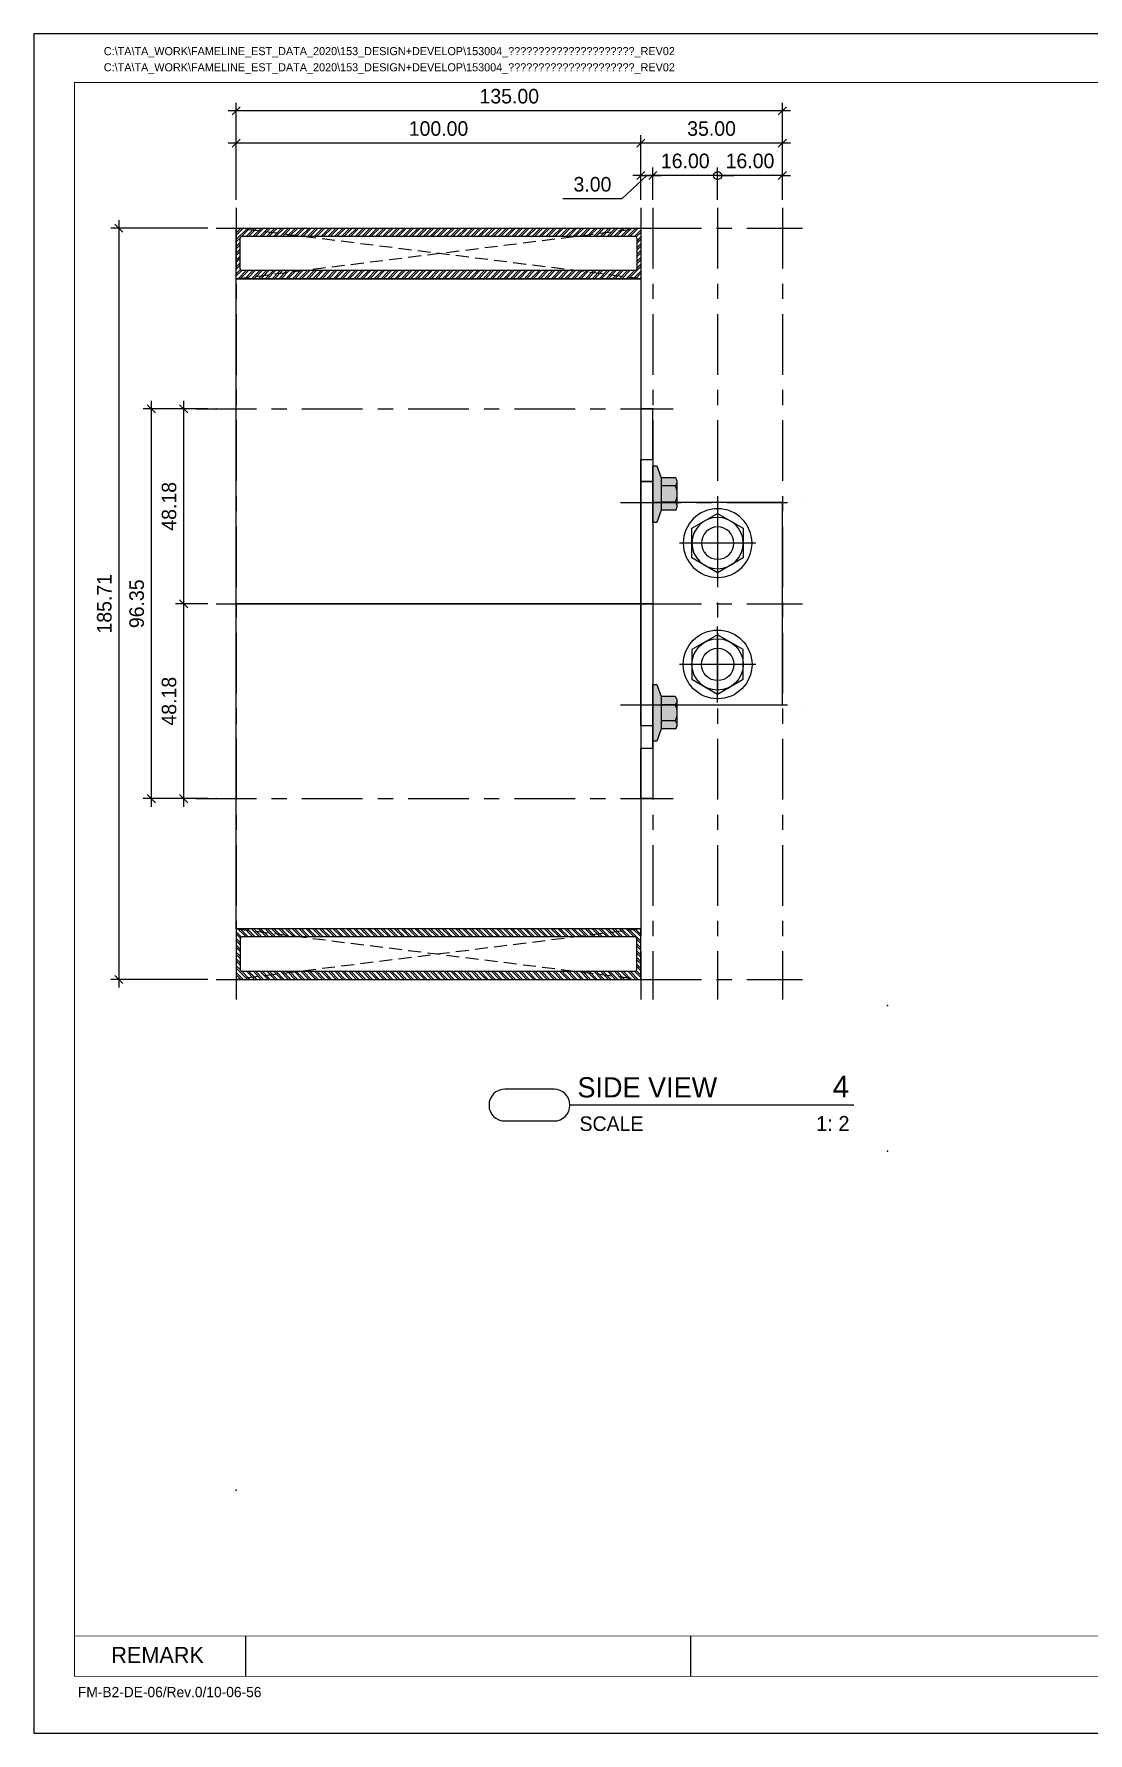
# Model space of a CAD drawing. Header units: millimetres. Extents: x -244126 to 368105, y -173968 to 259060.
# Drawn here: x 2574.7 to 2835.2, y 2857.8 to 3277.8 of the extents above; entities that cross this region are included whole.
import ezdxf
from ezdxf.enums import TextEntityAlignment as Align

# ---------------------------------------------------------------- set-up
doc = ezdxf.new("R2010")
doc.units = ezdxf.units.MM
doc.header["$MEASUREMENT"] = 0
for name, pattern in [('005_GG_TA_LINE', [13.75, 5, -1.25, 1.25, -1.25, 5]), ('ACAD_ISO04W100', [30, 24, -3, 0, -3]), ('BORDER2', [22.224999999999998, 6.35, -3.175, 6.35, -3.175, 0, -3.175]), ('CENTER', [2, 1.25, -0.25, 0.25, -0.25]), ('HIDDEN', [9.524999999999999, 6.35, -3.175]), ('TA_GL_000.00010', [0.000275, 0.0001, -2.5e-05, 2.5e-05, -2.5e-05, 0.0001]), ('TA_GL_015.00', [41.25, 15, -3.75, 3.75, -3.75, 15])]:
    doc.linetypes.add(name, pattern=pattern)
for name, color, linetype in [('000 - D I M', 6, 'Continuous'), ('000 - GRID', 8, 'CENTER'), ('000 - H A T C H', 8, 'Continuous'), ('000 - H I D D E N', 7, 'Continuous'), ('000 - L I N E 0.1', 1, 'Continuous'), ('000 - SYMBOL CON', 1, 'Continuous'), ('000 - T E X T', 4, 'Continuous'), ('000 - TITLEBLOCK', 4, 'Continuous'), ('000 - WIPEOUT', 250, 'Continuous'), ('001 - ASCESSORIES', 1, 'Continuous'), ('002 - STRUCTURAL STEEL', 4, 'Continuous'), ('A04_TUBE SERIES', 7, 'Continuous')]:
    doc.layers.add(name, color=color, linetype=linetype)
doc.styles.add('BROWALLIA', font='BrowalliaUPC.ttf')
doc.styles.add('century gothic111111', font='CordiaUPC.ttf')
doc.styles.add('Cetury Gothic', font='GOTHIC.TTF')
doc.styles.add('CORDIA', font='cordia.shx')
doc.styles.add('MtXpl_BrowalliaUPC', font='BrowalliaUPC.ttf')
doc.styles.add('TA', font='Cordia New.ttf', dxfattribs={"height": 4.5})
doc.dimstyles.new('DIM C-E', dxfattribs={"dimscale": 2, "dimtxt": 0.18, "dimasz": 0.1, "dimexe": 0.1, "dimexo": 0.1, "dimgap": 0.09, "dimtad": 1, "dimtoh": 1, "dimzin": 0, "dimdsep": 46, "dimtxsty": 'CORDIA', "dimblk1": 'ORIGIN', "dimblk2": 'OBLIQUE', "dimsah": 1, "dimcen": 0.1, "dimdle": 0.1, "dimclrd": 40, "dimclre": 140, "dimclrt": 3, "dimadec": 0, "dimazin": 0, "dimtfac": 1, "dimtix": 1, "dimtmove": 2, "dimatfit": 3, "dimfxl": 1, "dimtolj": 1, "dimtzin": 0, "dimarcsym": 0})
doc.dimstyles.new('DIM E-C', dxfattribs={"dimscale": 2, "dimtxt": 0.18, "dimasz": 0.1, "dimexe": 0.1, "dimexo": 0.1, "dimgap": 0.09, "dimtad": 1, "dimtoh": 1, "dimzin": 0, "dimdsep": 46, "dimtxsty": 'CORDIA', "dimblk1": 'OBLIQUE', "dimblk2": 'ORIGIN', "dimsah": 1, "dimcen": 0.1, "dimdle": 0.1, "dimclrd": 40, "dimclre": 140, "dimclrt": 3, "dimadec": 0, "dimazin": 0, "dimtfac": 1, "dimtix": 1, "dimtmove": 2, "dimatfit": 3, "dimfxl": 1, "dimtolj": 1, "dimtzin": 0, "dimarcsym": 0})
doc.dimstyles.new('DIM E-E', dxfattribs={"dimscale": 2, "dimtxt": 0.18, "dimasz": 0.1, "dimexe": 0.1, "dimexo": 0.1, "dimgap": 0.09, "dimtad": 1, "dimtoh": 1, "dimzin": 0, "dimdsep": 46, "dimtxsty": 'CORDIA', "dimblk": 'OBLIQUE', "dimcen": 0.1, "dimdle": 0.1, "dimclrd": 40, "dimclre": 140, "dimclrt": 3, "dimadec": 0, "dimazin": 0, "dimtfac": 1, "dimtix": 1, "dimtmove": 2, "dimatfit": 3, "dimfxl": 1, "dimtolj": 1, "dimtzin": 0, "dimarcsym": 0})

# ---------------------------------------------------------------- blocks, each defined once
blk = doc.blocks.new('A$Cfd196da9')
at = {"color": 0, "linetype": 'ByBlock', "const_width": 0.1}
blk.add_lwpolyline([(-143.5, -98.00000000003524), (96.5, -98.00000000003524), (96.5, 98.99999999999818), (-143.5, 98.99999999999818)], close=True, dxfattribs=at)
blk = doc.blocks.new('*U1670')
at = {"linetype": '005_GG_TA_LINE'}
for p in [(50, 236.9999999999629), (50, 59.99999999992951)]:
    blk.add_point(p, dxfattribs=at)
at = {"layer": '000 - L I N E 0.1', "color": 21, "linetype": 'Continuous'}
for points in [[(14.23942678061212, 420), (0, 420), (0, 405.7605732193879)], [(0, 14.23942678061212), (0, 0), (14.23942678061212, 0)]]:
    blk.add_lwpolyline(points, dxfattribs=at)
at = {"layer": '000 - T E X T', "color": 3}
for p, q in [((52.29530182271264, 23.99999999992997), (52.29530182271264, 13.99999999992997)), ((162.374751367508, 13.99999999992997), (162.374751367508, 23.99999999992997))]:
    blk.add_line(p, q, dxfattribs=at)
at = {"layer": '000 - T E X T', "color": 3, "const_width": 0.2}
blk.add_lwpolyline([(10, 23.99999999992997), (490, 23.99999999992997)], dxfattribs=at)
at = {"layer": '000 - TITLEBLOCK', "color": 250}
blk.add_lwpolyline([(0, 0), (594, 0), (594, 420), (0, 420)], close=True, dxfattribs=at)
at = {"layer": '000 - T E X T', "color": 3, "xscale": 2, "yscale": 2, "zscale": 2}
blk.add_blockref('A$Cfd196da9', (297, 210), dxfattribs=at)
at = {"color": 4, "insert": (19.11776528616974, 21.28120582515294), "char_height": 4, "width": 228.2469897526464, "attachment_point": 1, "style": 'BROWALLIA'}
blk.add_mtext('{\\fCentury Gothic|b0|i0|c0|p34;REMARK}', dxfattribs=at)
at = {"color": 4, "style": 'TA'}
blk.add_attdef('PAPER_SIZE', text='', height=2.501996734691533, dxfattribs=at).set_placement((568.5990135701577, 9.974056278897478), align=Align.MIDDLE_RIGHT)
blk.add_attdef('SCALE_SIZE', text='', height=2.501996734691533, dxfattribs=at).set_placement((573.5108402257829, 10.02616452662733), align=Align.MIDDLE_LEFT)
at = {"layer": '000 - H A T C H', "color": 4, "insert": (10.87286736952956, 11.39760641109569), "char_height": 2.542754782252207, "attachment_point": 1, "style": 'century gothic111111'}
blk.add_mtext('FM-B2-DE-06/Rev.0/10-06-56', dxfattribs=at)
at = {"layer": '000 - T E X T', "color": 250, "style": 'TA'}
for tag, height, p in [('SUPERLINK', 2, (17.26463526980069, 415.7653398632592)), ('NAMEFILE', 2, (17.26463526980069, 411.7648986908698)), ('SC', 40, (3.363757568388337, 375.2105322544021))]:
    blk.add_attdef(tag, text='', height=height, dxfattribs=at).set_placement(p, align=Align.MIDDLE_LEFT)
at = {"layer": '000 - T E X T', "color": 4, "style": 'TA'}
for tag, height, p in [('NAME_JOB_1', 2, (523.6650049813361, 338.2500439985579)), ('NAME_JOB_2', 2, (523.6650049813361, 333.8867485748833)), ('NAME_PROJECT_1', 3, (493.8065500009579, 318.9690721230327)), ('NAME_PROJECT_2', 3, (493.8065500009579, 311.569072123033)), ('NAME_PROJECT_3', 3, (493.8065500009579, 304.1690721230334)), ('CODE_VALUE_1', 1.9, (521.1485223883988, 289.1219760909862)), ('CODE_VALUE_2', 1.9, (521.1485223883988, 283.1219760909862)), ('PART_NAME_VALUE_1', 1.9, (521.1485223883988, 275.8743451299797)), ('PART_NAME_VALUE_2', 1.9, (521.1485223883988, 269.8743451299797)), ('PART_NAME_VALUE_3', 1.9, (521.1485223883988, 263.8743451299797)), ('MATTERIAL_VALUE_1', 3.6, (521.9568614150412, 256.9034935403442)), ('SPEC_VALUE', 3.6, (521.9568614150412, 248.684110886712)), ('THICKNESS_VALUE', 3.6, (521.9568614150412, 240.5284461369492)), ('COATING_VALUE_1', 3.6, (521.9568614150412, 232.5002113758082)), ('COATING_VALUE_2', 3.6, (521.9568614150412, 224.4719766146673)), ('NAME_TITLE_1', 2.4, (494.5065500009587, 77.61733796621047)), ('NAME_TITLE_2', 2.4, (494.5065500009587, 70.95733796621062)), ('NAME_TITLE_3', 2.4, (494.5065500009587, 64.29733796621076)), ('DRAWING_NO1', 2.4, (494.6108710958615, 32.91537826389776)), ('DRAWING_NO2', 2.4, (494.6108710958615, 24.91449591911896))]:
    blk.add_attdef(tag, text='', height=height, dxfattribs=at).set_placement(p, align=Align.MIDDLE_LEFT)
for tag, p in [('NAME_DAFT', (553.4109758988125, 136.2160752078244)), ('NAME_CHECKED', (553.4109758988125, 122.5951696465036)), ('NAME_DESIGNER', (553.4109758988125, 109.2112607215558)), ('NAME_DESIGN_MGR', (553.4109758988125, 95.11636188748889))]:
    blk.add_attdef(tag, text='', height=3.6, dxfattribs=at).set_placement(p, align=Align.MIDDLE_CENTER)
for tag, p, height in [('REV', (553.5263021051287, 50.24995384904196), 3.7529951020373), ('NAME_REMARK', (55.28589976401418, 17.30396926597859), 4)]:
    blk.add_attdef(tag, p, '', height=height, dxfattribs=at)
at = {"layer": '000 - T E X T', "color": 4, "style": 'Cetury Gothic'}
for tag, p in [('SHEET_NO.', (561.5789428620446, 33.99774362902372)), ('TOTAL_SHEET_NO.', (560.9658428601324, 17.63984143132984))]:
    blk.add_attdef(tag, text='', height=3.6, dxfattribs=at).set_placement(p, align=Align.CENTER)
blk = doc.blocks.new('*U103')
at = {"color": 3}
blk.add_point((0, -185.7050807569021), dxfattribs=at)
at = {"layer": '000 - GRID', "color": 0, "linetype": 'ByBlock'}
blk.add_line((0, 5), (3.740102391956254e-14, -190.7050807569021), dxfattribs=at)
at = {"layer": '000 - GRID', "color": 0}
blk.add_point((0, 0), dxfattribs=at)
at = {"style": 'TA', "flags": 1}
blk.add_attdef('LOCATION', (6, 6), '', height=4.5, dxfattribs=at)
blk = doc.blocks.new('*U98')
at = {"color": 3}
blk.add_point((0, -135.0000000000337), dxfattribs=at)
at = {"layer": '000 - GRID', "color": 0, "linetype": 'ByBlock'}
blk.add_line((0, 5), (3.740102391956254e-14, -140.0000000000337), dxfattribs=at)
at = {"layer": '000 - GRID', "color": 0}
blk.add_point((0, 0), dxfattribs=at)
at = {"style": 'TA', "flags": 1}
blk.add_attdef('LOCATION', (6, 6), '', height=4.5, dxfattribs=at)
blk = doc.blocks.new('_Oblique')
at = {"color": 0, "linetype": 'ByBlock', "lineweight": -2}
blk.add_line((-0.5, -0.5), (0.5, 0.5), dxfattribs=at)
blk = doc.blocks.new('*D2856')
at = {"layer": '000 - D I M', "color": 140, "linetype": 'ACAD_ISO04W100', "lineweight": -2, "transparency": 16777216}
for p, q in [((2617.687333854462, 3185.106811332772), (2609.687333854551, 3185.106811332772)), ((2617.687333854462, 3136.930536754599), (2609.687333854551, 3136.930536754599))]:
    blk.add_line(p, q, dxfattribs=at)
at = {"layer": '000 - D I M', "color": 40, "lineweight": -2, "transparency": 16777216}
blk.add_line((2611.687333854551, 3187.106811332772), (2611.687333854551, 3134.930536754599), dxfattribs=at)
at = {"layer": 'Defpoints', "color": 0, "transparency": 16777216}
for p in [(2619.687333854462, 3185.106811332772), (2611.687333854551, 3136.930536754599), (2619.687333854462, 3136.930536754599)]:
    blk.add_point(p, dxfattribs=at)
at = {"layer": '000 - D I M', "color": 40, "lineweight": -2, "transparency": 16777216, "xscale": 2, "yscale": 2, "zscale": 2}
for p, rotation in [((2611.687333854551, 3185.106811332772), 90), ((2611.687333854551, 3136.930536754599), 270)]:
    blk.add_blockref('_Oblique', p, dxfattribs=dict(at, rotation=rotation))
at = {"layer": '000 - D I M', "color": 3, "transparency": 16777216, "insert": (2608.087333854551, 3161.018674043684), "char_height": 3.6, "attachment_point": 5, "rotation": 90, "style": 'CORDIA'}
blk.add_mtext('\\A1;48.18', dxfattribs=at)
blk = doc.blocks.new('*D2857')
at = {"layer": '000 - D I M', "color": 40, "lineweight": -2, "transparency": 16777216}
blk.add_line((2611.687333854551, 3138.930536754599), (2611.687333854551, 3086.754262176496), dxfattribs=at)
at = {"layer": '000 - D I M', "color": 140, "linetype": 'ACAD_ISO04W100', "lineweight": -2, "transparency": 16777216}
for p, q in [((2617.687333854462, 3136.930536754599), (2609.687333854551, 3136.930536754599)), ((2617.687333854462, 3088.754262176496), (2609.687333854551, 3088.754262176496))]:
    blk.add_line(p, q, dxfattribs=at)
at = {"layer": 'Defpoints', "color": 0, "transparency": 16777216}
for p in [(2619.687333854462, 3136.930536754599), (2611.687333854551, 3088.754262176496), (2619.687333854462, 3088.754262176496)]:
    blk.add_point(p, dxfattribs=at)
at = {"layer": '000 - D I M', "color": 40, "lineweight": -2, "transparency": 16777216, "xscale": 2, "yscale": 2, "zscale": 2}
for p, rotation in [((2611.687333854551, 3136.930536754599), 90), ((2611.687333854551, 3088.754262176496), 270)]:
    blk.add_blockref('_Oblique', p, dxfattribs=dict(at, rotation=rotation))
at = {"layer": '000 - D I M', "color": 3, "transparency": 16777216, "insert": (2608.087333854551, 3112.842399465546), "char_height": 3.6, "attachment_point": 5, "rotation": 90, "style": 'CORDIA'}
blk.add_mtext('\\A1;48.18', dxfattribs=at)
blk = doc.blocks.new('*D2858')
at = {"layer": '000 - D I M', "color": 140, "linetype": 'ACAD_ISO04W100', "lineweight": -2, "transparency": 16777216}
for p, q in [((2617.687333854462, 3185.106811332772), (2601.687333854551, 3185.106811332772)), ((2617.687333854462, 3088.754262176496), (2601.687333854551, 3088.754262176496))]:
    blk.add_line(p, q, dxfattribs=at)
at = {"layer": '000 - D I M', "color": 40, "lineweight": -2, "transparency": 16777216}
blk.add_line((2603.687333854551, 3187.106811332772), (2603.687333854551, 3086.754262176496), dxfattribs=at)
at = {"layer": 'Defpoints', "color": 0, "transparency": 16777216}
for p in [(2619.687333854462, 3185.106811332772), (2603.687333854551, 3088.754262176496), (2619.687333854462, 3088.754262176496)]:
    blk.add_point(p, dxfattribs=at)
at = {"layer": '000 - D I M', "color": 40, "lineweight": -2, "transparency": 16777216, "xscale": 2, "yscale": 2, "zscale": 2}
for p, rotation in [((2603.687333854551, 3185.106811332772), 90), ((2603.687333854551, 3088.754262176496), 270)]:
    blk.add_blockref('_Oblique', p, dxfattribs=dict(at, rotation=rotation))
at = {"layer": '000 - D I M', "color": 3, "transparency": 16777216, "insert": (2600.087333854551, 3136.930536754633), "char_height": 3.6, "attachment_point": 5, "rotation": 90, "style": 'CORDIA'}
blk.add_mtext('\\A1;96.35', dxfattribs=at)
blk = doc.blocks.new('*U107')
at = {"color": 3}
blk.add_point((0, -108.0000000001303), dxfattribs=at)
at = {"layer": '000 - GRID', "color": 0, "linetype": 'ByBlock'}
blk.add_line((0, 5), (3.740102391956254e-14, -113.0000000001303), dxfattribs=at)
at = {"layer": '000 - GRID', "color": 0}
blk.add_point((0, 0), dxfattribs=at)
at = {"style": 'TA', "flags": 1}
blk.add_attdef('LOCATION', (6, 6), '', height=4.5, dxfattribs=at)
blk = doc.blocks.new('*D2859')
at = {"layer": '000 - D I M', "color": 40, "lineweight": -2, "transparency": 16777216}
blk.add_line((2595.687333854525, 3231.783077133073), (2595.687333854525, 3042.07799637617), dxfattribs=at)
at = {"layer": '000 - D I M', "color": 140, "linetype": 'ACAD_ISO04W100', "lineweight": -2, "transparency": 16777216}
for p, q in [((2617.687333854466, 3229.783077133073), (2593.687333854525, 3229.783077133073)), ((2617.687333854466, 3044.07799637617), (2593.687333854525, 3044.07799637617))]:
    blk.add_line(p, q, dxfattribs=at)
at = {"layer": 'Defpoints', "color": 0, "transparency": 16777216}
for p in [(2619.687333854466, 3229.783077133073), (2595.687333854525, 3044.07799637617), (2619.687333854466, 3044.07799637617)]:
    blk.add_point(p, dxfattribs=at)
at = {"layer": '000 - D I M', "color": 40, "lineweight": -2, "transparency": 16777216, "xscale": 2, "yscale": 2, "zscale": 2}
for p, rotation in [((2595.687333854525, 3229.783077133073), 90), ((2595.687333854525, 3044.07799637617), 270)]:
    blk.add_blockref('_Oblique', p, dxfattribs=dict(at, rotation=rotation))
at = {"layer": '000 - D I M', "color": 3, "transparency": 16777216, "insert": (2592.087333854525, 3136.93053675462), "char_height": 3.6, "attachment_point": 5, "rotation": 90, "style": 'CORDIA'}
blk.add_mtext('\\A1;185.71', dxfattribs=at)
blk = doc.blocks.new('SS. (HEX NUT) M8 - PLAN')
at = {"layer": '001 - ASCESSORIES', "color": 0}
blk.add_lwpolyline([(0, 0.00733234841891317), (-0.006350000000111322, 0.003666174209683959), (-0.006350000000111322, -0.003666174209001838), (0, -0.007332348418458423), (0.006350000000111322, -0.003666174209001838), (0.006350000000111322, 0.003666174209683959)], close=True, dxfattribs=at)
at = {"layer": '001 - ASCESSORIES'}
blk.add_circle((0, 0), 0.0085, dxfattribs=at)
at = {"layer": '001 - ASCESSORIES', "color": 8}
for radius in [0.00635, 0.004]:
    blk.add_circle((0, 2.273736754432321e-13), radius, dxfattribs=at)
at = {"layer": 'Defpoints', "color": 250}
for p, q in [((0, 0.009421926152754168), (0, -0.00942192615229942)), ((-0.00942192615229942, 2.273736754432321e-13), (0.00942192615229942, 2.273736754432321e-13))]:
    blk.add_line(p, q, dxfattribs=at)
blk = doc.blocks.new('*U85')
at = {"layer": '001 - ASCESSORIES'}
blk.add_blockref('SS. (HEX NUT) M8 - PLAN', (0, -2.273736754432321e-13), dxfattribs=at)
blk = doc.blocks.new('*U93')
blk.add_blockref('*U85', (0, 1.49887000588933e-08))
blk = doc.blocks.new('*U102')
at = {"color": 250}
blk.add_wipeout([(12.500000000000114, 4.218847493627117e-15), (12.500000000000057, 200.00000000015478), (-12.499999999999943, 200.0000000001548), (-12.499999999999943, 9.769962616752912e-15)], dxfattribs=at).dxf.layer = '000 - WIPEOUT'
at = {"layer": '000 - H I D D E N', "color": 8, "linetype": 'HIDDEN'}
for p, q in [((12.5, 8.881784197001252e-15), (-12.49999999999999, 200.0000000001548)), ((12.50000000000001, 200.0000000001548), (-12.5, 8.881784197001252e-15))]:
    blk.add_line(p, q, dxfattribs=at)
at = {"layer": '002 - STRUCTURAL STEEL', "color": 0}
blk.add_lwpolyline([(12.49999999999999, -1.4210854715202e-14), (12.50000000000001, 200.0000000001548), (-12.49999999999999, 200.0000000001548), (-12.50000000000001, -1.77635683940025e-14)], close=True, dxfattribs=at)
blk.add_lwpolyline([(8.499999999997659, 3.00000000000116), (8.49999999999768, 197.0000000001537, 0.4142135623730953), (7.49999999999768, 198.0000000001537), (-7.499999999997659, 198.0000000001537, 0.4142135623730948), (-8.499999999997652, 197.0000000001537), (-8.499999999997673, 3.000000000001163, 0.4142135623730953), (-7.499999999997673, 2.000000000001163), (7.499999999997666, 2.00000000000116, 0.4142135623730948)], format="xyb", close=True, dxfattribs=at)
at = {"layer": 'Defpoints', "color": 250}
blk.add_lwpolyline([(12.49999999999999, -1.4210854715202e-14), (12.50000000000001, 200.0000000001548), (-12.49999999999999, 200.0000000001548), (-12.50000000000001, -1.4210854715202e-14)], close=True, dxfattribs=at)
at = {"color": 250}
blk.add_wipeout([(12.500000000000114, 4.218847493627117e-15), (12.500000000000057, 200.00000000015478), (-12.499999999999943, 200.0000000001548), (-12.499999999999943, 9.769962616752912e-15)], dxfattribs=at).dxf.layer = '000 - WIPEOUT'
at = {"layer": '000 - H A T C H'}
h = blk.add_hatch(dxfattribs=at)
h.set_pattern_fill('ANSI32', color=256, scale=0.25)
h.set_pattern_definition([(45, (7.105427357601002e-15, 187.5000000001558), (-1.683798022700467, 1.683798022700467), []), (45, (1.122532500000005, 187.5000000001558), (-1.683798022700467, 1.683798022700467), [])])
h.paths.add_polyline_path([(12.49999999999999, -1.4210854715202e-14), (12.50000000000001, 200.0000000001548), (-12.49999999999999, 200.0000000001548), (-12.50000000000001, -1.77635683940025e-14)])
edge = h.paths.add_edge_path(flags=16)
edge.add_line((8.499999999997659, 3.00000000000116), (8.49999999999768, 197.0000000001537))
edge.add_arc((7.49999999999768, 197.0000000001537), 1, 0, 90)
edge.add_line((7.49999999999768, 198.0000000001537), (-7.499999999997659, 198.0000000001537))
edge.add_arc((-7.499999999997655, 197.0000000001537), 1, 90.0000000000002, 180)
edge.add_line((-8.499999999997652, 197.0000000001537), (-8.499999999997673, 3.000000000001165))
edge.add_arc((-7.499999999997673, 3.000000000001163), 1, 180, 270)
edge.add_line((-7.499999999997673, 2.000000000001163), (7.499999999997666, 2.00000000000116))
edge.add_arc((7.499999999997662, 3.000000000001157), 0.9999999999999969, 270.0000000000002, 360.0000000000002)
at = {"layer": '000 - H I D D E N', "color": 8, "linetype": 'HIDDEN'}
for p, q in [((12.5, 8.881784197001252e-15), (-12.49999999999999, 200.0000000001548)), ((12.50000000000001, 200.0000000001548), (-12.5, 8.881784197001252e-15))]:
    blk.add_line(p, q, dxfattribs=at)
at = {"layer": '002 - STRUCTURAL STEEL', "color": 0}
blk.add_lwpolyline([(12.49999999999999, -1.4210854715202e-14), (12.50000000000001, 200.0000000001548), (-12.49999999999999, 200.0000000001548), (-12.50000000000001, -1.77635683940025e-14)], close=True, dxfattribs=at)
blk.add_lwpolyline([(8.499999999997659, 3.00000000000116), (8.49999999999768, 197.0000000001537, 0.4142135623730953), (7.49999999999768, 198.0000000001537), (-7.499999999997659, 198.0000000001537, 0.4142135623730948), (-8.499999999997652, 197.0000000001537), (-8.499999999997673, 3.000000000001163, 0.4142135623730953), (-7.499999999997673, 2.000000000001163), (7.499999999997666, 2.00000000000116, 0.4142135623730948)], format="xyb", close=True, dxfattribs=at)
at = {"layer": 'Defpoints', "color": 250}
blk.add_lwpolyline([(12.49999999999999, -1.4210854715202e-14), (12.50000000000001, 200.0000000001548), (-12.49999999999999, 200.0000000001548), (-12.50000000000001, -1.4210854715202e-14)], close=True, dxfattribs=at)
blk = doc.blocks.new('_Origin')
at = {"color": 0, "linetype": 'ByBlock', "lineweight": -2}
blk.add_line((0, 0), (-1, 0), dxfattribs=at)
blk.add_circle((0, 0), 0.5, dxfattribs=at)
blk = doc.blocks.new('*D2841')
at = {"layer": '000 - D I M', "color": 40, "lineweight": -2, "transparency": 16777216}
for p, q in [((2741.687333854501, 3242.783077133071), (2739.687333854501, 3242.783077133071)), ((2759.687333854501, 3242.783077133071), (2743.687333854501, 3242.783077133071)), ((2759.687333854501, 3242.783077133071), (2761.687333854501, 3242.783077133071))]:
    blk.add_line(p, q, dxfattribs=at)
at = {"layer": '000 - D I M', "color": 140, "linetype": 'ACAD_ISO04W100', "lineweight": -2, "transparency": 16777216}
for p, q in [((2743.687333854501, 3236.783077133071), (2743.687333854501, 3244.783077133071)), ((2759.687333854501, 3236.783077133071), (2759.687333854501, 3244.783077133071))]:
    blk.add_line(p, q, dxfattribs=at)
at = {"layer": 'Defpoints', "color": 0, "transparency": 16777216}
for p in [(2743.687333854501, 3242.783077133071), (2743.687333854501, 3234.783077133071), (2759.687333854501, 3234.783077133071)]:
    blk.add_point(p, dxfattribs=at)
at = {"layer": '000 - D I M', "color": 40, "lineweight": -2, "transparency": 16777216, "xscale": 2, "yscale": 2, "zscale": 2}
blk.add_blockref('_Origin', (2743.687333854501, 3242.783077133071), dxfattribs=at)
at = {"layer": '000 - D I M', "color": 40, "lineweight": -2, "transparency": 16777216, "xscale": 2, "yscale": 2, "zscale": 2, "rotation": 180}
blk.add_blockref('_Oblique', (2759.687333854501, 3242.783077133071), dxfattribs=at)
at = {"layer": '000 - D I M', "color": 3, "transparency": 16777216, "insert": (2751.687333854501, 3246.383077133071), "char_height": 3.6, "attachment_point": 5, "style": 'CORDIA'}
blk.add_mtext('\\A1;16.00', dxfattribs=at)
blk = doc.blocks.new('*D2842')
at = {"layer": '000 - D I M', "color": 40, "lineweight": -2, "transparency": 16777216}
for p, q in [((2727.687333854596, 3242.783077133071), (2725.687333854596, 3242.783077133071)), ((2743.687333854501, 3242.783077133071), (2727.687333854596, 3242.783077133071)), ((2745.687333854501, 3242.783077133071), (2747.687333854501, 3242.783077133071))]:
    blk.add_line(p, q, dxfattribs=at)
at = {"layer": '000 - D I M', "color": 140, "linetype": 'ACAD_ISO04W100', "lineweight": -2, "transparency": 16777216}
for p, q in [((2727.687333854596, 3236.783077133071), (2727.687333854596, 3244.783077133071)), ((2743.687333854501, 3236.783077133071), (2743.687333854501, 3244.783077133071))]:
    blk.add_line(p, q, dxfattribs=at)
at = {"layer": 'Defpoints', "color": 0, "transparency": 16777216}
for p in [(2727.687333854596, 3242.783077133071), (2727.687333854596, 3234.783077133071), (2743.687333854501, 3234.783077133071)]:
    blk.add_point(p, dxfattribs=at)
at = {"layer": '000 - D I M', "color": 40, "lineweight": -2, "transparency": 16777216, "xscale": 2, "yscale": 2, "zscale": 2}
blk.add_blockref('_Oblique', (2727.687333854596, 3242.783077133071), dxfattribs=at)
at = {"layer": '000 - D I M', "color": 40, "lineweight": -2, "transparency": 16777216, "xscale": 2, "yscale": 2, "zscale": 2, "rotation": 180}
blk.add_blockref('_Origin', (2743.687333854501, 3242.783077133071), dxfattribs=at)
at = {"layer": '000 - D I M', "color": 3, "transparency": 16777216, "insert": (2735.687333854548, 3246.383077133071), "char_height": 3.6, "attachment_point": 5, "style": 'CORDIA'}
blk.add_mtext('\\A1;16.00', dxfattribs=at)
blk = doc.blocks.new('*D2843')
at = {"layer": '000 - D I M', "color": 140, "linetype": 'ACAD_ISO04W100', "lineweight": -2, "transparency": 16777216}
for p, q in [((2724.687333854486, 3236.783077133071), (2724.687333854486, 3252.783077133071)), ((2759.687333854501, 3236.783077133071), (2759.687333854501, 3252.783077133071))]:
    blk.add_line(p, q, dxfattribs=at)
at = {"layer": '000 - D I M', "color": 40, "lineweight": -2, "transparency": 16777216}
blk.add_line((2761.687333854501, 3250.783077133071), (2722.687333854486, 3250.783077133071), dxfattribs=at)
at = {"layer": 'Defpoints', "color": 0, "transparency": 16777216}
for p in [(2724.687333854486, 3250.783077133071), (2724.687333854486, 3234.783077133071), (2759.687333854501, 3234.783077133071)]:
    blk.add_point(p, dxfattribs=at)
at = {"layer": '000 - D I M', "color": 40, "lineweight": -2, "transparency": 16777216, "xscale": 2, "yscale": 2, "zscale": 2, "rotation": 180}
blk.add_blockref('_Oblique', (2724.687333854486, 3250.783077133071), dxfattribs=at)
at = {"layer": '000 - D I M', "color": 40, "lineweight": -2, "transparency": 16777216, "xscale": 2, "yscale": 2, "zscale": 2}
blk.add_blockref('_Oblique', (2759.687333854501, 3250.783077133071), dxfattribs=at)
at = {"layer": '000 - D I M', "color": 3, "transparency": 16777216, "insert": (2742.187333854494, 3254.383077133071), "char_height": 3.6, "attachment_point": 5, "style": 'CORDIA'}
blk.add_mtext('\\A1;35.00', dxfattribs=at)
blk = doc.blocks.new('*D2844')
at = {"layer": '000 - D I M', "color": 140, "linetype": 'ACAD_ISO04W100', "lineweight": -2, "transparency": 16777216}
for p, q in [((2624.687333854465, 3236.783077133071), (2624.687333854465, 3252.783077133071)), ((2724.687333854486, 3236.783077133071), (2724.687333854486, 3252.783077133071))]:
    blk.add_line(p, q, dxfattribs=at)
at = {"layer": '000 - D I M', "color": 40, "lineweight": -2, "transparency": 16777216}
blk.add_line((2726.687333854486, 3250.783077133071), (2622.687333854465, 3250.783077133071), dxfattribs=at)
at = {"layer": 'Defpoints', "color": 0, "transparency": 16777216}
for p in [(2624.687333854465, 3250.783077133071), (2624.687333854465, 3234.783077133071), (2724.687333854486, 3234.783077133071)]:
    blk.add_point(p, dxfattribs=at)
at = {"layer": '000 - D I M', "color": 40, "lineweight": -2, "transparency": 16777216, "xscale": 2, "yscale": 2, "zscale": 2, "rotation": 180}
blk.add_blockref('_Oblique', (2624.687333854465, 3250.783077133071), dxfattribs=at)
at = {"layer": '000 - D I M', "color": 40, "lineweight": -2, "transparency": 16777216, "xscale": 2, "yscale": 2, "zscale": 2}
blk.add_blockref('_Oblique', (2724.687333854486, 3250.783077133071), dxfattribs=at)
at = {"layer": '000 - D I M', "color": 3, "transparency": 16777216, "insert": (2674.687333854476, 3254.383077133071), "char_height": 3.6, "attachment_point": 5, "style": 'CORDIA'}
blk.add_mtext('\\A1;100.00', dxfattribs=at)
blk = doc.blocks.new('*D2845')
at = {"layer": '000 - D I M', "color": 140, "linetype": 'ACAD_ISO04W100', "lineweight": -2, "transparency": 16777216}
for p, q in [((2624.687333854465, 3236.783077133071), (2624.687333854465, 3260.783077133071)), ((2759.687333854501, 3236.783077133071), (2759.687333854501, 3260.783077133071))]:
    blk.add_line(p, q, dxfattribs=at)
at = {"layer": '000 - D I M', "color": 40, "lineweight": -2, "transparency": 16777216}
blk.add_line((2761.687333854501, 3258.783077133071), (2622.687333854465, 3258.783077133071), dxfattribs=at)
at = {"layer": 'Defpoints', "color": 0, "transparency": 16777216}
for p in [(2624.687333854465, 3258.783077133071), (2624.687333854465, 3234.783077133071), (2759.687333854501, 3234.783077133071)]:
    blk.add_point(p, dxfattribs=at)
at = {"layer": '000 - D I M', "color": 40, "lineweight": -2, "transparency": 16777216, "xscale": 2, "yscale": 2, "zscale": 2, "rotation": 180}
blk.add_blockref('_Oblique', (2624.687333854465, 3258.783077133071), dxfattribs=at)
at = {"layer": '000 - D I M', "color": 40, "lineweight": -2, "transparency": 16777216, "xscale": 2, "yscale": 2, "zscale": 2}
blk.add_blockref('_Oblique', (2759.687333854501, 3258.783077133071), dxfattribs=at)
at = {"layer": '000 - D I M', "color": 3, "transparency": 16777216, "insert": (2692.187333854483, 3262.383077133071), "char_height": 3.6, "attachment_point": 5, "style": 'CORDIA'}
blk.add_mtext('\\A1;135.00', dxfattribs=at)
blk = doc.blocks.new('*U113')
at = {"color": 3}
blk.add_point((0, -35.00000000049772), dxfattribs=at)
at = {"layer": '000 - GRID', "color": 0, "linetype": 'ByBlock'}
blk.add_line((0, 5), (3.740102391956254e-14, -40.00000000049772), dxfattribs=at)
at = {"layer": '000 - GRID', "color": 0}
blk.add_point((0, 0), dxfattribs=at)
at = {"style": 'TA', "flags": 1}
blk.add_attdef('LOCATION', (6, 6), '', height=4.5, dxfattribs=at)
blk = doc.blocks.new('*D2815')
at = {"layer": '000 - D I M', "color": 40, "lineweight": -2, "transparency": 16777216}
for p, q in [((2726.187333854588, 3242.783077133071), (2720.029127834868, 3237.010918419932)), ((2724.687333854581, 3242.783077133071), (2722.687333854581, 3242.783077133071)), ((2724.687333854581, 3242.783077133071), (2727.687333854596, 3242.783077133071)), ((2724.687333854581, 3242.783077133071), (2727.687333854596, 3242.783077133071)), ((2727.687333854596, 3242.783077133071), (2729.687333854596, 3242.783077133071)), ((2720.029127834868, 3237.010918419932), (2705.457699263439, 3237.010918419932))]:
    blk.add_line(p, q, dxfattribs=at)
at = {"layer": '000 - D I M', "color": 140, "linetype": 'ACAD_ISO04W100', "lineweight": -2, "transparency": 16777216}
for p, q in [((2724.687333854581, 3236.783077133071), (2724.687333854581, 3244.783077133071)), ((2727.687333854596, 3236.783077133071), (2727.687333854596, 3244.783077133071))]:
    blk.add_line(p, q, dxfattribs=at)
at = {"layer": 'Defpoints', "color": 0, "transparency": 16777216}
for p in [(2727.687333854596, 3242.783077133071), (2724.687333854581, 3234.783077133071), (2727.687333854596, 3234.783077133071)]:
    blk.add_point(p, dxfattribs=at)
at = {"layer": '000 - D I M', "color": 40, "lineweight": -2, "transparency": 16777216, "xscale": 2, "yscale": 2, "zscale": 2}
blk.add_blockref('_Oblique', (2724.687333854581, 3242.783077133071), dxfattribs=at)
at = {"layer": '000 - D I M', "color": 40, "lineweight": -2, "transparency": 16777216, "xscale": 2, "yscale": 2, "zscale": 2, "rotation": 180}
blk.add_blockref('_Oblique', (2727.687333854596, 3242.783077133071), dxfattribs=at)
at = {"layer": '000 - D I M', "color": 3, "transparency": 16777216, "insert": (2712.743413549153, 3240.610918419932), "char_height": 3.6, "attachment_point": 5, "style": 'CORDIA'}
blk.add_mtext('\\A1;3.00', dxfattribs=at)
blk = doc.blocks.new('*U857')
at = {"color": 4}
blk.add_line((-4.258498455800009, 5.700827209227327), (-39.25849845580001, 5.700827209227327), dxfattribs=at)
at = {"linetype": 'TA_GL_000.00010'}
blk.add_point((1.102182119232618e-15, 18), dxfattribs=at)
for p in [(-4.258498455800009, 5.700827209227327), (0, 0)]:
    blk.add_point(p)
at = {"layer": '000 - SYMBOL CON', "color": 0, "linetype": 'ByBlock'}
blk.add_lwpolyline([(-47.29898225372949, 7.660343411297845, 0.414213562373093), (-49.25849845580001, 5.700827209227327, 0.4142135623731004), (-47.29898225372949, 3.74131100715681), (-41.21801465787053, 3.74131100715681, 0.4142135623730966), (-39.25849845580001, 5.700827209227327, 0.4142135623730893), (-41.21801465787053, 7.660343411297845)], format="xyb", close=True, dxfattribs=at)
at = {"color": 4, "linetype": 'BORDER2', "style": 'Cetury Gothic'}
blk.add_text('SCALE', height=1.8, dxfattribs=at).set_placement((-38.06962739612595, 2.507720990193548))
at = {"color": 0, "style": 'TA'}
for tag, p in [('HEADING2', (-38.32903347561796, 10.64992116065969)), ('HEADING', (-38.32903347561796, 6.649921160659689))]:
    blk.add_attdef(tag, p, '', height=2.5, dxfattribs=at)
for tag, height, p in [('LO', 2.7, (-4.758498455798417, 6.649921160659687)), ('SC', 1.85, (-4.699605285589541, 2.507720990193548))]:
    blk.add_attdef(tag, text='', height=height, dxfattribs=at).set_placement(p, align=Align.RIGHT)
at = {"layer": '000 - T E X T', "color": 0, "style": 'MtXpl_BrowalliaUPC'}
blk.add_attdef('NO.CODE', text='', height=2, dxfattribs=at).set_placement((-44.25849845580291, 5.700827209227327), align=Align.MIDDLE_CENTER)
blk = doc.blocks.new('*U829')
at = {"layer": '000 - H A T C H'}
h = blk.add_hatch(color=250, dxfattribs=at)
h.dxf.hatch_style = 1
h.paths.add_polyline_path([(-0.00200000000018008, 0.005500000000165529, 0.4999999999802938), (-0.004000000000132786, 0.0054999999995592), (-0.004000000000132786, 0.001999999999952707), (-0.00200000000018008, 0.001999999999952707)])
h.paths.add_polyline_path([(-0.00200000000018008, 0.001999999999952707), (0.00200000000018008, 0.001999999999952706), (0.00200000000018008, 0.005499999999684466, 0.2500000000255114), (-0.00200000000018008, 0.005499999999926997)])
h.paths.add_polyline_path([(0.002000000000180081, 0.001999999999952706), (0.004000000000132785, 0.001999999999952707), (0.004000000000132786, 0.0054999999995592, 0.4999999999802938), (0.00200000000018008, 0.005500000000165529)])
h = blk.add_hatch(color=250, dxfattribs=at)
h.dxf.hatch_style = 1
h.paths.add_polyline_path([(0.006999999999834472, 0.0009999999999763531), (0.006999999999834472, 0), (-0.006999999999834472, 0), (-0.006999999999834472, 0.0009999999999763531), (-0.004000000000132786, 0.001999999999952706), (0.004000000000132786, 0.001999999999952706)])
at = {"layer": '001 - ASCESSORIES', "color": 1}
for p, q in [((-0.004000000000132786, 0.005499999999983629), (-0.004000000000132786, 0.001999999999952706)), ((0.002999999999929059, 0.005999999999858119), (-0.002999999999929059, 0.005999999999858119)), ((-0.00200000000018008, 0.005499999999983629), (-0.00200000000018008, 0.001999999999952706)), ((0.00200000000018008, 0.005499999999983629), (0.00200000000018008, 0.001999999999952706)), ((0.004000000000132786, 0.005499999999983629), (0.004000000000132786, 0.001999999999952706))]:
    blk.add_line(p, q, dxfattribs=at)
blk.add_lwpolyline([(0.006999999999834472, 0.0009999999999763531), (0.006999999999834472, 0), (-0.006999999999834472, 0), (-0.006999999999834472, 0.0009999999999763531), (-0.004000000000132786, 0.001999999999952706), (0.004000000000132786, 0.001999999999952706)], close=True, dxfattribs=at)
for centre, radius, start, end in [((-0.002999999999929059, 0.004749999999830834), 0.001250000000000001, 36.86989764583361, 143.1301023541664), ((-2.273736754432321e-13, 0.001749999999901775), 0.00425, 61.92751306443978, 118.0724869355602), ((0.002999999999929059, 0.004749999999830834), 0.001250000000000001, 36.86989764583361, 143.1301023541664)]:
    blk.add_arc(centre, radius, start, end, dxfattribs=at)
at = {"layer": 'Defpoints', "color": 250, "linetype": 'HIDDEN'}
blk.add_line((-0.009652901973389062, 0), (0.009652901972934336, 0), dxfattribs=at)

msp = doc.modelspace()

# ---------------------------------------------------------------- linework, layer by layer
at = {"color": 2}
for points in [[(2724.687333854094, 3136.930536754595), (2624.687333854563, 3136.930536754595), (2624.687333854563, 3217.283077133078), (2724.687333854094, 3217.283077133078)], [(2724.687333854094, 3172.606811332771), (2727.687333854596, 3172.606811332771), (2727.687333854596, 3185.106811332754), (2724.687333854094, 3185.106811332754)], [(2727.687333854596, 3167.126689177337), (2724.687333854094, 3167.126689177337), (2724.687333854094, 3172.606811332771), (2727.687333854596, 3172.606811332771)], [(2727.687333854596, 3136.930536754595), (2724.687333854094, 3136.930536754595), (2724.687333854094, 3167.126689177337), (2727.687333854596, 3167.126689177337)], [(2759.687333854596, 3161.930536754597), (2727.687333854596, 3161.930536754597), (2727.687333854596, 3111.930536754597), (2759.687333854596, 3111.930536754597)], [(2724.687333854094, 3056.577996376113), (2624.687333854563, 3056.577996376113), (2624.687333854563, 3136.930536754597), (2724.687333854094, 3136.930536754597)], [(2727.687333854596, 3106.734384331857), (2724.687333854094, 3106.734384331857), (2724.687333854094, 3136.930536754595), (2727.687333854596, 3136.930536754595)], [(2727.687333854596, 3106.734384331857), (2724.687333854094, 3106.734384331857), (2724.687333854094, 3101.254262176422), (2727.687333854596, 3101.254262176422)], [(2724.687333854094, 3101.254262176422), (2727.687333854596, 3101.254262176422), (2727.687333854596, 3088.75426217644), (2724.687333854094, 3088.75426217644)]]:
    msp.add_lwpolyline(points, close=True, dxfattribs=at)

# ---------------------------------------------------------------- block references
ref = msp.add_blockref('*U1670', (2574.687333854465, 2857.783077133092))
ref.add_attrib('SUPERLINK', 'C:\\TA\\TA_WORK\\FAMELINE_EST_DATA_2020\\153_DESIGN+DEVELOP\\153004_สวนสัตว์แห่งใหม่ย่านคลองหก_REV02', dxfattribs={"layer": '000 - T E X T', "color": 250, "height": 2, "style": 'TA'}).set_placement((2591.951969124266, 3273.548416996351), align=Align.MIDDLE_LEFT)
ref.add_attrib('NAMEFILE', 'C:\\TA\\TA_WORK\\FAMELINE_EST_DATA_2020\\153_DESIGN+DEVELOP\\153004_สวนสัตว์แห่งใหม่ย่านคลองหก_REV02', dxfattribs={"layer": '000 - T E X T', "color": 250, "height": 2, "style": 'TA'}).set_placement((2591.951969124266, 3269.547975823962), align=Align.MIDDLE_LEFT)
at = {"xscale": 1000, "yscale": 1000, "zscale": 1000, "rotation": 270}
for p in [(2727.687333854596, 3164.061404464234), (2727.687333854596, 3109.982384991003)]:
    msp.add_blockref('*U829', p, dxfattribs=at)
at = {"layer": '000 - GRID', "linetype": 'TA_GL_015.00'}
for p in [(2727.687333854596, 3229.783077133071), (2743.687333854596, 3229.783077133071), (2759.687333854501, 3229.783077133071)]:
    msp.add_blockref('*U103', p, dxfattribs=at)
at = {"layer": '000 - GRID', "linetype": 'TA_GL_015.00', "rotation": 90}
for name, p in [('*U107', (2619.687333854461, 3185.10681133277)), ('*U113', (2724.687333854094, 3161.930536754597)), ('*U98', (2624.687333854465, 3136.930536754597)), ('*U113', (2724.687333854094, 3111.930536754597)), ('*U107', (2619.687333854461, 3088.754262176494))]:
    msp.add_blockref(name, p, dxfattribs=at)
at = {"layer": '000 - T E X T', "xscale": 2, "yscale": 2, "zscale": 2}
msp.add_blockref('*U857', (2785.687333854603, 3001.59205498295), dxfattribs=at).add_auto_attribs({'HEADING': 'SIDE VIEW', 'LO': '4', 'SC': '1: 2'})
at = {"layer": '001 - ASCESSORIES', "xscale": -1000, "yscale": 1000, "zscale": 1000}
msp.add_blockref('*U93', (2743.687333854596, 3151.930536754597), dxfattribs=at)
at = {"layer": '001 - ASCESSORIES', "xscale": 1000, "yscale": 1000, "zscale": 1000, "rotation": 180}
msp.add_blockref('*U93', (2743.687333854596, 3121.930536754597), dxfattribs=at)

# ---------------------------------------------------------------- dimensions: what is measured, and where the dimension line sits
at = {"layer": '000 - D I M'}
for base, p1, p2, angle, dimstyle, picture, middle in [((2624.687333854465, 3258.783077133071), (2759.687333854501, 3234.783077133071), (2624.687333854465, 3234.783077133071), 180, 'DIM E-E', '*D2845', (2692.187333854483, 3262.383077133071)), ((2624.687333854465, 3250.783077133071), (2724.687333854486, 3234.783077133071), (2624.687333854465, 3234.783077133071), 180, 'DIM E-E', '*D2844', (2674.687333854476, 3254.383077133071)), ((2724.687333854486, 3250.783077133071), (2759.687333854501, 3234.783077133071), (2724.687333854486, 3234.783077133071), 180, 'DIM E-E', '*D2843', (2742.187333854494, 3254.383077133071)), ((2727.687333854596, 3242.783077133071), (2743.687333854501, 3234.783077133071), (2727.687333854596, 3234.783077133071), 180, 'DIM C-E', '*D2842', (2735.687333854548, 3246.383077133071)), ((2743.687333854501, 3242.783077133071), (2759.687333854501, 3234.783077133071), (2743.687333854501, 3234.783077133071), 180, 'DIM E-C', '*D2841', (2751.687333854501, 3246.383077133071)), ((2595.687333854525, 3044.07799637617), (2619.687333854465, 3229.783077133071), (2619.687333854465, 3044.077996376169), 90, 'DIM E-E', '*D2859', (2592.087333854525, 3136.93053675462)), ((2603.687333854551, 3088.754262176496), (2619.687333854461, 3185.10681133277), (2619.687333854461, 3088.754262176494), 90, 'DIM E-E', '*D2858', (2600.087333854551, 3136.930536754633)), ((2611.687333854551, 3136.930536754599), (2619.687333854461, 3185.10681133277), (2619.687333854461, 3136.930536754598), 90, 'DIM E-E', '*D2856', (2608.087333854551, 3161.018674043684)), ((2611.687333854551, 3088.754262176496), (2619.687333854461, 3136.930536754598), (2619.687333854461, 3088.754262176494), 90, 'DIM E-E', '*D2857', (2608.087333854551, 3112.842399465546))]:
    dim = msp.add_linear_dim(base=base, p1=p1, p2=p2, angle=angle, dimstyle=dimstyle, override={"dimscale": 20}, dxfattribs=at)
    dim.commit()
    dim.dimension.update_dxf_attribs({"geometry": picture, "text_midpoint": middle})
dim = msp.add_linear_dim(base=(2727.687333854596, 3242.783077133071), p1=(2724.687333854581, 3234.783077133071), p2=(2727.687333854596, 3234.783077133071), dimstyle='DIM E-E', override={"dimscale": 20, "dimtmove": 1}, dxfattribs=at)
dim.commit()
dim.dimension.update_dxf_attribs({"geometry": '*D2815', "text_midpoint": (2718.229127834868, 3237.010918419932), "dimtype": 160})

# ---------------------------------------------------------------- next in the draw order: block references
at = {"layer": 'A04_TUBE SERIES', "color": 3, "yscale": 0.4999999999997091, "zscale": 0.4999999999997091}
for p, xscale, rotation in [((2724.687333854581, 3223.533077133075), -0.4999999999997091, 90), ((2724.687333854581, 3050.327996376178), 0.4999999999997091, 90.00000000000001)]:
    msp.add_blockref('*U102', p, dxfattribs=dict(at, xscale=xscale, rotation=rotation))

# ---------------------------------------------------------------- next in the draw order: block references
at = {"layer": '000 - GRID', "linetype": 'TA_GL_015.00'}
for p in [(2624.687333854465, 3229.783077133071), (2724.687333854581, 3229.783077133071)]:
    msp.add_blockref('*U103', p, dxfattribs=at)
at = {"layer": '000 - GRID', "linetype": 'TA_GL_015.00', "rotation": 90}
for p in [(2624.687333854465, 3229.783077133071), (2624.687333854465, 3044.077996376169)]:
    msp.add_blockref('*U98', p, dxfattribs=at)

doc.saveas('drawing.dxf')
